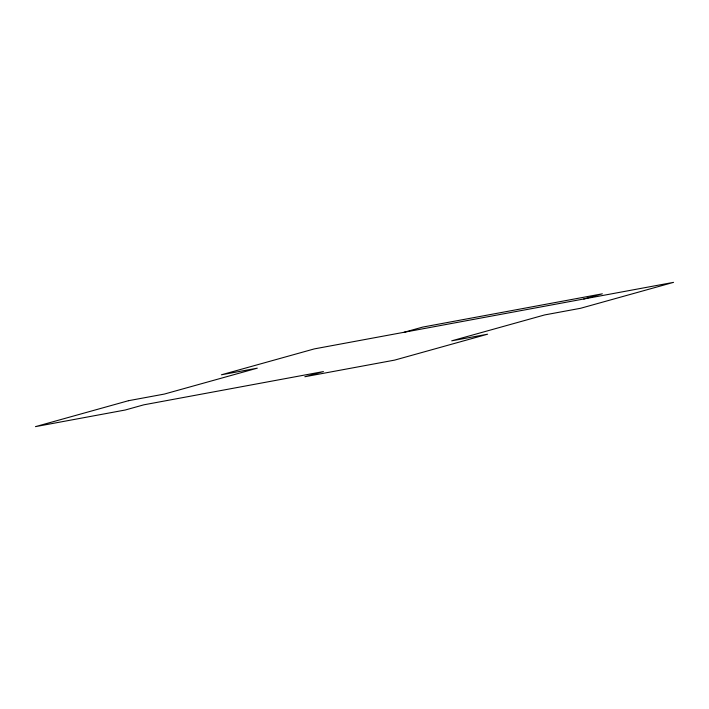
<?xml version="1.0" encoding="UTF-8"?>
<svg xmlns="http://www.w3.org/2000/svg" width="709" height="709" viewBox="0 0 709 709"><rect width="100%" height="100%" fill="white"/><g stroke="black" fill="none" stroke-linecap="round" stroke-linejoin="round"><path stroke-width="1.06" d="M404.157 332.255L422.75 327.079L602.349 293.81L583.755 298.994M128.418 400.718L35.45 426.641L125.245 410.006L143.838 404.821L323.437 371.56L304.843 376.745L394.638 360.11L487.606 334.196L451.695 340.843L544.663 314.929L580.582 308.282L673.55 282.359L314.362 348.89L221.394 374.804L257.305 368.157L164.337 394.071L128.418 400.718"/></g></svg>
